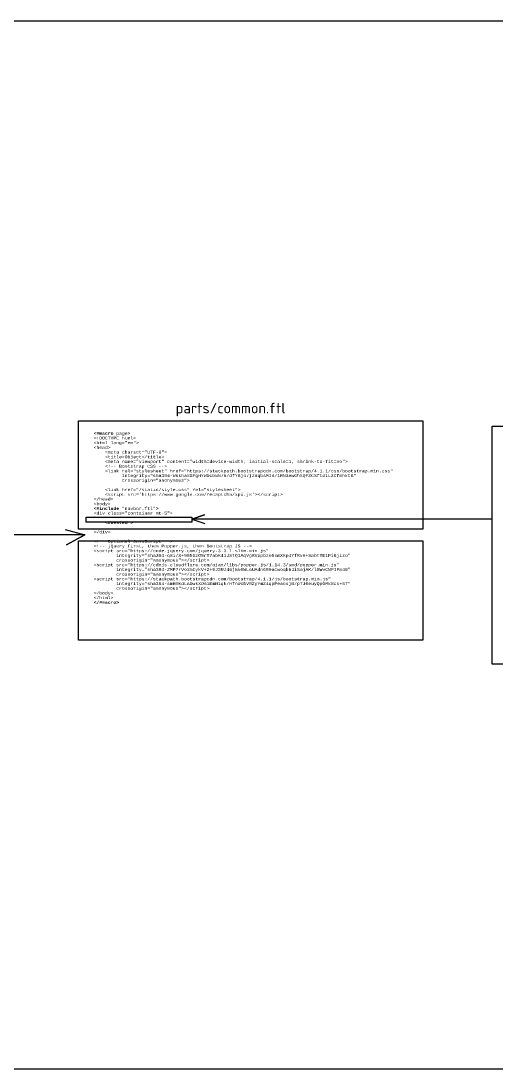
# Model space of a CAD drawing. Header units: millimetres. Extents: x 4803 to 8037, y 2131 to 3662.
# Drawn here: x 7122 to 7438, y 2131 to 2828 of the extents above; entities that cross this region are included whole.
import ezdxf

# ---------------------------------------------------------------- set-up
doc = ezdxf.new("R2010")
doc.units = ezdxf.units.MM
doc.styles.get("Standard").update_dxf_attribs({"font": 'arial.ttf'})

msp = doc.modelspace()

# ---------------------------------------------------------------- linework, layer by layer
at = {"color": 4, "lineweight": 30}
msp.add_lwpolyline([(6793.78, 2828.22), (8033.46, 2828.22), (8033.46, 2130.61), (6793.78, 2130.61)], close=True, dxfattribs=at)
at = {"color": 3, "lineweight": 30}
for points in [[(7160.28, 2562.04), (7389.48, 2562.04), (7389.48, 2489.99), (7160.28, 2489.99)], [(7160.28, 2482.08), (7389.48, 2482.08), (7389.48, 2416.13), (7160.28, 2416.13)]]:
    msp.add_lwpolyline(points, close=True, dxfattribs=at)
at = {"color": 1, "lineweight": 30}
for points in [[(7435.56, 2558.52), (7669.75, 2558.52), (7669.75, 2400.07), (7435.56, 2400.07)], [(7165.45, 2497.84), (7235.68, 2497.84), (7235.68, 2494.69), (7165.45, 2494.69)]]:
    msp.add_lwpolyline(points, close=True, dxfattribs=at)
msp.add_lwpolyline([(7435.56, 2496.71), (7235.68, 2496.71), (7244.24, 2499.56), (7235.68, 2496.71), (7244.42, 2493.81)], dxfattribs=at)
at = {"color": 3, "lineweight": 30}
msp.add_lwpolyline([(7151.54, 2489.78), (7164.52, 2486.16), (7152.42, 2479.63), (7164.52, 2486.16), (7051.95, 2486.16)], dxfattribs=at)

# ---------------------------------------------------------------- texts
at = {"attachment_point": 1}
for s, width, insert, char_height in [('{\\fISOCPEUR|b0|i0|c0|p34;parts/common.ftl}', 101.5882, (7225.01, 2574.05), 7), ('{\\fCourier New|b1|i0|c204|p49;\\H0.75x;\\C23;\\c3307724;<#macro \\fCourier New|b0|i0|c204|p49;\\C9;\\c13023145;page\\fCourier New|b1|i0|c204|p49;\\C23;\\c3307724;>^J\\fCourier New|b0|i0|c204|p49;\\C43;\\c6995944;<!DOCTYPE \\C9;\\c12237498;html\\C43;\\c6995944;>^J<html \\C9;\\c12237498;lang=\\C73;\\c6406821;"en"\\C43;\\c6995944;>^J<head>^J    <meta \\C9;\\c12237498;charset=\\C73;\\c6406821;"UTF-8"\\C43;\\c6995944;>^J    <title>\\C9;\\c13023145;Object\\C43;\\c6995944;</title>^J    <meta \\C9;\\c12237498;name=\\C73;\\c6406821;"viewport" \\C9;\\c12237498;content=\\C73;\\c6406821;"width=device-width, initial-scale=1, shrink-to-fit=no"\\C43;\\c6995944;>^J    \\C8;<!-- Bootstrap CSS -->^J    \\C43;\\c6995944;<link \\C9;\\c12237498;rel=\\C73;\\c6406821;"stylesheet" \\C9;\\c12237498;href=\\C73;\\c6406821;"https://stackpath.bootstrapcdn.com/bootstrap/4.1.1/css/bootstrap.min.css"^J          \\C9;\\c12237498;integrity=\\C73;\\c6406821;"sha384-WskhaSGFgHYWDcbwN70/dfYBj47jz9qbsMId/iRN3ewGhXQFZCSftd1LZCfmhktB"^J          \\C9;\\c12237498;crossorigin=\\C73;\\c6406821;"anonymous"\\C43;\\c6995944;>^J^J    <link \\C9;\\c12237498;href=\\C73;\\c6406821;"/static/style.css" \\C9;\\c12237498;rel=\\C73;\\c6406821;"stylesheet"\\C43;\\c6995944;>^J    <script \\C9;\\c12237498;src=\\C73;\\c6406821;\'https://www.google.com/recaptcha/api.js\'\\C43;\\c6995944;></script>^J</head>^J<body>^J\\fCourier New|b1|i0|c204|p49;\\C23;\\c3307724;<#include \\fCourier New|b0|i0|c204|p49;\\C75;\\c5867370;"navbar.ftl"\\fCourier New|b1|i0|c204|p49;\\C23;\\c3307724;>^J\\fCourier New|b0|i0|c204|p49;\\C43;\\c6995944;<div \\C9;\\c12237498;class=\\C73;\\c6406821;"container mt-5"\\C43;\\c6995944;>\\fCourier New|b0|i0|c0|p49;\\P\\fCourier New|b0|i0|c204|p49;^J    \\fCourier New|b1|i0|c204|p49;\\C23;\\c3307724;<#nested >\\fCourier New|b1|i0|c0|p49;\\P\\fCourier New|b1|i0|c204|p49;^J\\fCourier New|b0|i0|c204|p49;\\C43;\\c6995944;</div>^J^J\\C8;<!-- Optional JavaScript -->^J<!-- jQuery first, then Popper.js, then Bootstrap JS -->^J\\C43;\\c6995944;<script \\C9;\\c12237498;src=\\C73;\\c6406821;"https://code.jquery.com/jquery-3.3.1.slim.min.js"^J        \\C9;\\c12237498;integrity=\\C73;\\c6406821;"sha384-q8i/X+965DzO0rT7abK41JStQIAqVgRVzpbzo5smXKp4YfRvH+8abtTE1Pi6jizo"^J        \\C9;\\c12237498;crossorigin=\\C73;\\c6406821;"anonymous"\\C43;\\c6995944;></script>^J<script \\C9;\\c12237498;src=\\C73;\\c6406821;"https://cdnjs.cloudflare.com/ajax/libs/popper.js/1.14.3/umd/popper.min.js"^J        \\C9;\\c12237498;integrity=\\C73;\\c6406821;"sha384-ZMP7rVo3mIykV+2+9J3UJ46jBk0WLaUAdn689aCwoqbBJiSnjAK/l8WvCWPIPm49"^J        \\C9;\\c12237498;crossorigin=\\C73;\\c6406821;"anonymous"\\C43;\\c6995944;></script>^J<script \\C9;\\c12237498;src=\\C73;\\c6406821;"https://stackpath.bootstrapcdn.com/bootstrap/4.1.1/js/bootstrap.min.js"^J        \\C9;\\c12237498;integrity=\\C73;\\c6406821;"sha384-smHYKdLADwkXOn1EmN1qk/HfnUcbVRZyYmZ4qpPea6sjB/pTJ0euyQp0Mk8ck+5T"^J        \\C9;\\c12237498;crossorigin=\\C73;\\c6406821;"anonymous"\\C43;\\c6995944;></script>^J</body>^J</html>^J\\fCourier New|b1|i0|c204|p49;\\C23;\\c3307724;</#macro>}', 266.3189, (7170.46, 2554.67), 2.5)]:
    msp.add_mtext_dynamic_manual_height_columns(s, width=width, gutter_width=12.5, heights=[0], dxfattribs=dict(at, insert=insert, char_height=char_height))

doc.saveas('drawing.dxf')
